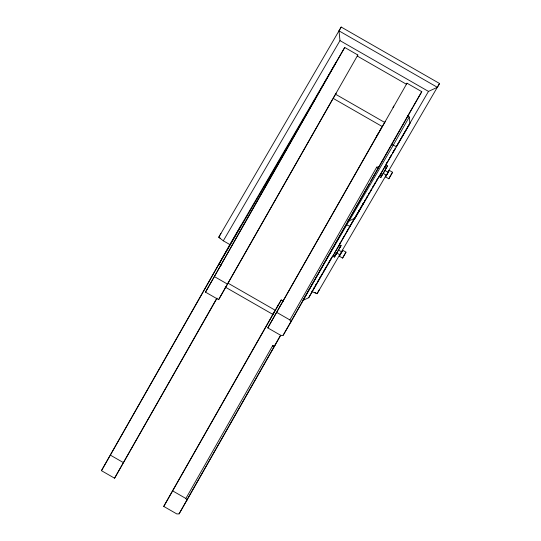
<?xml version="1.0" encoding="UTF-8"?>
<svg xmlns="http://www.w3.org/2000/svg" width="541" height="541" viewBox="0 0 541 541"><rect width="100%" height="100%" fill="white"/><g stroke="black" fill="none" stroke-linecap="round" stroke-linejoin="round"><path stroke-width="0.81" d="M341.114 245.519L334.399 257.117L332.762 256.157L333.398 255.129M379.16 176.549L380.796 177.489L383.555 172.667M380.81 177.482L387.505 165.911L383.867 172.214M340.83 253.56C340.674 255.879 335.887 253.087 337.374 251.998M341.425 252.478L342.717 250.267L345.99 252.147L342.588 258.077L339.315 256.197L341.046 253.215M340.262 254.54L340.627 253.891M339.437 244.654L341.08 245.594L338.47 250.016L341.763 251.923L341.222 252.884M342.717 250.267L341.026 253.222M342.588 258.077L345.99 252.147M387.146 174.094C386.876 176.136 382.595 173.553 383.697 172.511M387.843 172.856L389.283 170.361L392.556 172.248L388.81 178.767L385.537 176.887L386.619 174.959M386.659 174.926L386.93 174.452M384.881 170.435L388.154 172.322L387.234 173.965M389.283 170.361L387.532 173.418M388.81 178.767L392.556 172.248M338.395 250.213L337.557 251.68M339.383 244.748L334.466 253.296L336.11 254.236M220.924 233.441L218.753 237.262L223.305 240.813L229.884 244.586M223.305 240.813L339.978 40.609L339.031 30.871L341.202 27.05L439.542 83.49L437.371 87.311L428.479 91.402L401.753 137.265M217.069 298.172L114.57 478.203L101.458 470.677L231.663 241.475L344.725 47.466L357.838 54.993L218.611 299.673L205.499 292.147L335.704 62.945M101.458 470.677L240.684 225.996M205.499 292.147L344.725 47.466M114.57 478.203L216.813 298.219M218.611 299.673L332.729 99.037M280.793 335.197L179.091 513.855L176.853 513.95L163.74 506.423L274.328 311.751M277.249 306.605L278.088 305.138M274.098 312.184L272.847 314.389L225.124 287M277.337 306.591L278.169 305.124M163.74 506.423L281.266 299.944L283.45 301.195M357.838 54.993L357.236 56.021L406.406 84.24L407.008 83.213L421.764 91.679L290.957 321.909L283.132 335.325L280.894 335.42L267.781 327.893L378.795 132.484M379.626 131.017L380.878 128.812M392.982 107.503L393.814 106.036M267.781 327.893L407.008 83.213M186.909 500.445L185.874 498.471L272.678 345.672L275.038 345.334M179.091 513.855L280.103 336.015M290.957 321.909L289.915 319.941L376.719 167.135L379.079 166.804M283.132 335.325L369.523 183.264M370.47 181.56L390.629 146.084M391.042 145.36L412.742 107.159M304.881 296.826L349.236 220.613M407.299 115.862L409.267 116.991L393.145 145.367L349.161 220.85L347.849 220.092M304.035 298.28L302.764 300.458L308.695 297.726L321.915 274.443M308.695 297.726L361.435 206.73M362.26 205.276L363.498 203.091L362.227 205.276M349.161 220.85L355.085 218.118L367.9 195.565M355.085 218.118L409.895 123.483L409.267 116.991M319.258 289.881L317.087 293.702L311.805 291.606L312.657 290.152M383.407 169.286L385.834 165.046L387.471 165.986M383.069 169.874L379.207 176.494M387.336 173.762L385.537 176.887M340.607 253.979L339.315 256.197M341.202 27.05L218.753 237.262L220.207 238.101M314.003 101.147L218.983 264.197L221.168 265.455M336.137 93.194L333.134 98.354L382.304 126.574M272.245 315.423L281.266 299.944M376.286 136.893L385.307 121.414M413.148 106.455L421.764 91.679M313.503 288.691L314.355 287.237M315.2 285.783L316.471 283.599M317.324 282.145L318.595 279.961M319.447 278.5L320.292 277.046M321.138 275.592L322.416 273.408M323.261 271.947L324.113 270.493M324.958 269.039L326.23 266.855M327.082 265.401L330.051 260.302M330.896 258.848L332.174 256.664M339.383 244.289L340.235 242.828M343.204 237.736L344.049 236.275M347.024 231.183L347.87 229.729M349.141 227.545L349.993 226.084M350.838 224.63L355.931 215.893M356.783 214.439L357.628 212.978M358.899 210.801L359.751 209.34M360.597 207.886L361.868 205.702M362.72 204.248L363.566 202.787M364.844 200.603L365.689 199.149M366.541 197.695L367.386 196.234M368.658 194.05L369.51 192.596M370.355 191.142L371.626 188.958M372.478 187.504L373.324 186.043M374.176 184.589L375.447 182.405M376.299 180.951L377.571 178.767M386.058 164.207L387.329 162.023M389.872 157.654L391.143 155.47M392.421 153.286L394.964 148.917M396.235 146.733L400.901 138.726M322.767 272.989L325.736 267.89M326.588 266.436L327.86 264.251M328.705 262.798L331.68 257.699M339.315 244.593L361.381 206.736M368.739 194.111L371.708 189.012M372.553 187.558L378.923 176.636M386.132 164.254L391.65 154.794M392.495 153.34L395.471 148.241M396.316 146.787L409.895 123.483M340.086 254.148L317.087 293.702L314.903 292.451M340.938 252.688L386.734 174.202M387.687 172.464L439.542 83.49M341.533 252.309L341.763 251.923M333.925 254.229L333.533 254.899L335.17 255.839M336.982 252.661L337.212 252.268L334.406 257.097M396.668 146.767L391.184 144.237M346.754 224.975L350.277 226.375M339.031 30.871L437.371 87.311M339.978 40.609L428.479 91.402M335.535 94.222L384.705 122.442M384.813 166.844L386.45 167.784M380.864 173.688L382.501 174.628M379.931 175.291L381.567 176.231M338.416 246.453L340.052 247.393M228.248 283.288L275.247 310.264M214.52 276.667L227.633 284.194M276.803 312.414L289.915 319.941M110.479 455.197L123.591 462.724M172.762 490.944L185.874 498.471M376.719 167.135L377.76 169.11M272.678 345.672L273.712 347.64"/></g></svg>
